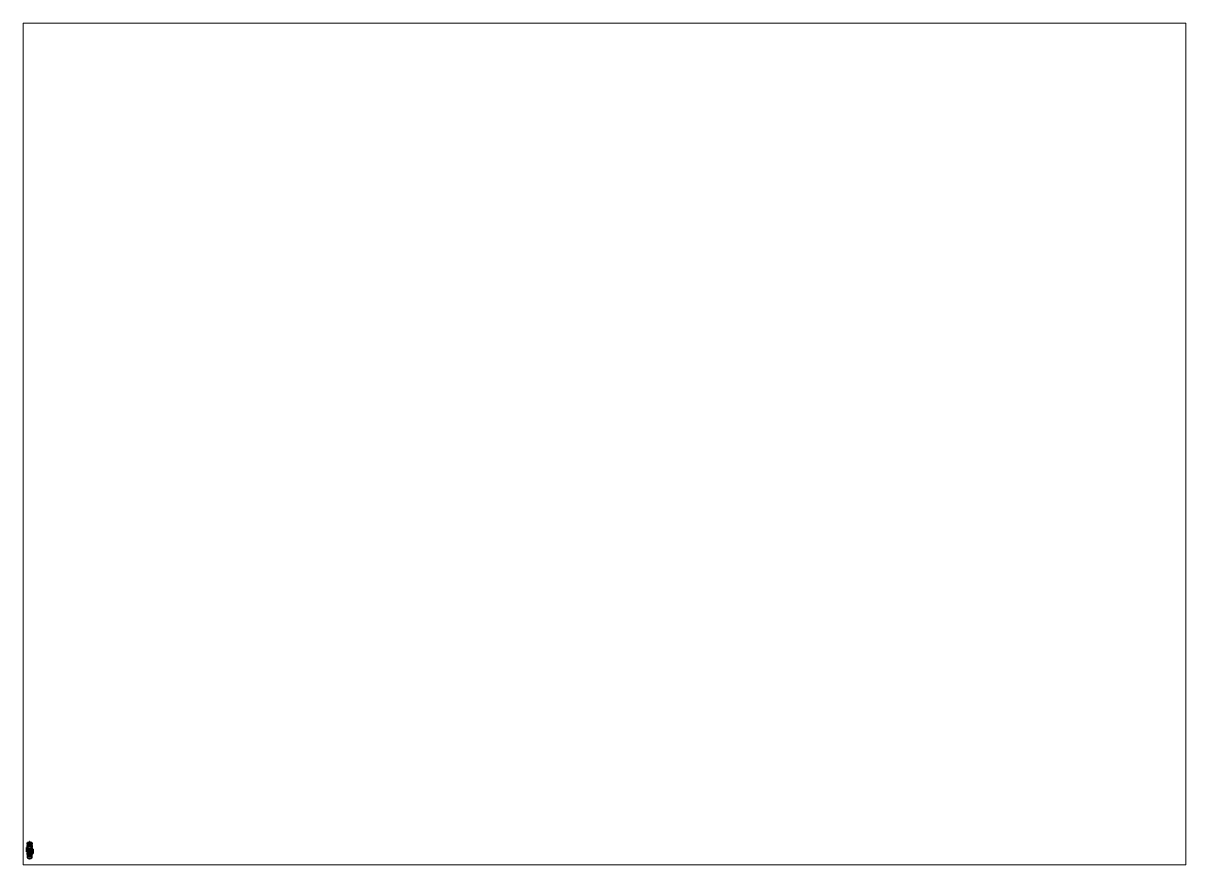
# Paper-space layout 'Layout1' of a CAD drawing. Extents: x 28 to 251, y 20 to 181.
# The model-space entities are those that its viewports show. They can reach past a viewport. Long polylines and large blocks are cut down to what shows.
import ezdxf

# ---------------------------------------------------------------- set-up
doc = ezdxf.new("R2010")
doc.units = 0
doc.layers.get('0').update_dxf_attribs({"linetype": 'CONTINUOUS'})
doc.layers.add('FRAME', color=5, linetype='CONTINUOUS')

msp = doc.modelspace()

# ---------------------------------------------------------------- linework, layer by layer
at = {"layer": 'FRAME'}
for points in [[(-1.2, 1.01, 1.31), (-1.2, 1.01, 1.06), (-1.2, -0.53, 1.06), (-1.2, -0.53, 1.31)], [(-0.77, 1.01, 1.31), (-0.77, 1.01, 1.06), (-1.2, 1.01, 1.06), (-1.2, 1.01, 1.31)], [(-1.2, -0.53, 1.06), (-1.2, 1.01, 1.06), (-0.77, 1.01, 1.06), (-0.77, -0.53, 1.06)], [(-0.77, -0.53, 1.31), (-0.77, 1.01, 1.31), (-1.2, 1.01, 1.31), (-1.2, -0.53, 1.31)], [(-1.19, 2.56, 1.56), (-0.77, 2.56, 1.37), (-0.77, 2.5, 1.37), (-1.19, 2.5, 1.56)], [(1.19, 2.56, 1.56), (0.77, 2.56, 1.37), (-0.77, 2.56, 1.37), (-1.19, 2.56, 1.56)], [(-1.19, 2.5, 1.56), (-0.77, 2.5, 1.37), (0.77, 2.5, 1.37), (1.19, 2.5, 1.56)], [(1.19, 1.54, 1.56), (0.77, 1.54, 1.37), (-0.77, 1.54, 1.37), (-1.19, 1.54, 1.56)], [(-1.19, 1.54, 1.56), (-0.77, 1.54, 1.37), (-0.77, 1.48, 1.37), (-1.19, 1.48, 1.56)], [(-1.19, 1.48, 1.56), (-0.77, 1.48, 1.37), (0.77, 1.48, 1.37), (1.19, 1.48, 1.56)], [(1.19, 0.87, 1.56), (0.77, 0.87, 1.37), (-0.77, 0.87, 1.37), (-1.19, 0.87, 1.56)], [(-1.19, 0.87, 1.56), (-0.77, 0.87, 1.37), (-0.77, 0.81, 1.37), (-1.19, 0.81, 1.56)], [(-1.19, 0.81, 1.56), (-0.77, 0.81, 1.37), (0.77, 0.81, 1.37), (1.19, 0.81, 1.56)], [(1.19, 0.22, 1.56), (0.77, 0.22, 1.37), (-0.77, 0.22, 1.37), (-1.19, 0.22, 1.56)], [(-1.19, 0.22, 1.56), (-0.77, 0.22, 1.37), (-0.77, 0.16, 1.37), (-1.19, 0.16, 1.56)], [(-1.19, 0.16, 1.56), (-0.77, 0.16, 1.37), (0.77, 0.16, 1.37), (1.19, 0.16, 1.56)], [(-0.39, 2.08, 0.66), (-0.39, 2.05, 0.6), (-0.82, 2.05, 0.6), (-0.82, 2.08, 0.66)], [(-0.39, 2.05, 0.72), (-0.39, 2.08, 0.66), (-0.82, 2.08, 0.66), (-0.82, 2.05, 0.72)], [(-0.39, 2.05, 0.6), (-0.39, 1.99, 0.57), (-0.82, 1.99, 0.57), (-0.82, 2.05, 0.6)], [(-0.39, 1.99, 0.75), (-0.39, 2.05, 0.72), (-0.82, 2.05, 0.72), (-0.82, 1.99, 0.75)], [(-0.39, 1.99, 0.57), (-0.39, 1.93, 0.6), (-0.82, 1.93, 0.6), (-0.82, 1.99, 0.57)], [(-0.39, 1.93, 0.72), (-0.39, 1.99, 0.75), (-0.82, 1.99, 0.75), (-0.82, 1.93, 0.72)], [(-0.39, 1.93, 0.6), (-0.39, 1.9, 0.66), (-0.82, 1.9, 0.66), (-0.82, 1.93, 0.6)], [(-0.39, 1.9, 0.66), (-0.39, 1.93, 0.72), (-0.82, 1.93, 0.72), (-0.82, 1.9, 0.66)], [(-0.77, 2.84, 1.2), (-0.77, 2.84, 0.99), (-0.77, -2.77, 0.99), (-0.77, -2.77, 1.2)], [(-0.77, -2.77, 0.99), (-0.77, 2.84, 0.99), (-0.61, 2.68, 0.99), (-0.61, -2.77, 0.99)], [(0.77, 2.84, 1.2), (-0.77, 2.84, 1.2), (-0.61, 2.68, 1.2), (0.61, 2.68, 1.2)], [(0.61, 2.68, 0.99), (-0.61, 2.68, 0.99), (-0.77, 2.84, 0.99), (0.77, 2.84, 0.99)], [(0.77, 2.84, 0.99), (-0.77, 2.84, 0.99), (-0.77, 2.84, 1.2), (0.77, 2.84, 1.2)], [(-0.61, 2.56, 1.2), (-0.61, 2.68, 1.2), (-0.77, 2.84, 1.2), (-0.77, 2.56, 1.2)], [(-0.77, 2.71, 0.86), (-0.77, 1.99, 0.71), (-0.77, 1.99, 0.82), (-0.77, 2.61, 0.89)], [(-0.77, 2.71, 0.99), (-0.77, 2.71, 0.86), (-0.77, 2.61, 0.89), (-0.77, 2.61, 0.99)], [(-0.61, 2.71, 0.99), (-0.61, 2.71, 0.86), (-0.77, 2.71, 0.86), (-0.77, 2.71, 0.99)], [(-0.61, 2.71, 0.86), (-0.61, 1.99, 0.71), (-0.77, 1.99, 0.71), (-0.77, 2.71, 0.86)], [(-0.77, 2.61, 0.89), (-0.77, 1.99, 0.82), (-0.61, 1.99, 0.82), (-0.61, 2.61, 0.89)], [(-0.77, 2.61, 0.99), (-0.77, 2.61, 0.89), (-0.61, 2.61, 0.89), (-0.61, 2.61, 0.99)], [(-0.77, 2.56, 1.37), (-0.77, 2.56, 1.2), (-0.77, -1.28, 1.2), (-0.77, -1.28, 1.37)], [(-0.61, 2.56, 1.37), (-0.61, 2.56, 1.2), (-0.77, 2.56, 1.2), (-0.77, 2.56, 1.37)], [(-0.61, -1.28, 1.37), (-0.61, 2.56, 1.37), (-0.77, 2.56, 1.37), (-0.77, -1.28, 1.37)], [(-0.77, 1.99, 0.82), (-0.77, 1.99, 0.71), (-0.77, 1.27, 0.86), (-0.77, 1.37, 0.89)], [(-0.77, 1.27, 0.86), (-0.77, 1.99, 0.71), (-0.61, 1.99, 0.71), (-0.61, 1.27, 0.86)], [(-0.61, 1.37, 0.89), (-0.61, 1.99, 0.82), (-0.77, 1.99, 0.82), (-0.77, 1.37, 0.89)], [(-0.77, 1.37, 0.89), (-0.77, 1.27, 0.86), (-0.77, 1.27, 0.99), (-0.77, 1.37, 0.99)], [(-0.61, 1.37, 0.99), (-0.61, 1.37, 0.89), (-0.77, 1.37, 0.89), (-0.77, 1.37, 0.99)], [(-0.77, 1.27, 0.99), (-0.77, 1.27, 0.86), (-0.61, 1.27, 0.86), (-0.61, 1.27, 0.99)], [(-0.77, -0.53, 1.2), (-0.77, 1.01, 1.2), (-0.77, 1.01, 1.31), (-0.77, -0.53, 1.31)], [(-0.61, 1.99, 0.82), (-0.61, 1.99, 0.71), (-0.61, 2.71, 0.86), (-0.61, 2.61, 0.89)], [(-0.61, 2.61, 0.89), (-0.61, 2.71, 0.86), (-0.61, 2.71, 0.99), (-0.61, 2.61, 0.99)], [(-0.61, -2.77, 0.99), (-0.61, 2.68, 0.99), (-0.61, 2.68, 1.2), (-0.61, -2.77, 1.2)], [(-0.61, 2.68, 1.2), (-0.61, 2.68, 0.99), (0.61, 2.68, 0.99), (0.61, 2.68, 1.2)], [(-0.61, -1.28, 1.2), (-0.61, 2.56, 1.2), (-0.61, 2.56, 1.37), (-0.61, -1.28, 1.37)], [(-0.61, 1.27, 0.86), (-0.61, 1.99, 0.71), (-0.61, 1.99, 0.82), (-0.61, 1.37, 0.89)], [(-0.61, 1.27, 0.99), (-0.61, 1.27, 0.86), (-0.61, 1.37, 0.89), (-0.61, 1.37, 0.99)], [(-0.39, 2.05, 0.6), (-0.39, 2.08, 0.66), (-0.37, 2.05, 0.66), (-0.37, 2.03, 0.62)], [(-0.39, 2.08, 0.66), (-0.39, 2.05, 0.72), (-0.37, 2.03, 0.7), (-0.37, 2.05, 0.66)], [(-0.39, 1.99, 0.57), (-0.39, 2.05, 0.6), (-0.37, 2.03, 0.62), (-0.37, 1.99, 0.6)], [(-0.39, 2.05, 0.72), (-0.39, 1.99, 0.75), (-0.37, 1.99, 0.72), (-0.37, 2.03, 0.7)], [(-0.39, 1.93, 0.6), (-0.39, 1.99, 0.57), (-0.37, 1.99, 0.6), (-0.37, 1.95, 0.62)], [(-0.39, 1.99, 0.75), (-0.39, 1.93, 0.72), (-0.37, 1.95, 0.7), (-0.37, 1.99, 0.72)], [(-0.39, 1.9, 0.66), (-0.39, 1.93, 0.6), (-0.37, 1.95, 0.62), (-0.37, 1.93, 0.66)], [(-0.39, 1.93, 0.72), (-0.39, 1.9, 0.66), (-0.37, 1.93, 0.66), (-0.37, 1.95, 0.7)], [(-0.21, 2.05, 0.66), (-0.21, 2.03, 0.62), (-0.37, 2.03, 0.62), (-0.37, 2.05, 0.66)], [(-0.21, 2.03, 0.7), (-0.21, 2.05, 0.66), (-0.37, 2.05, 0.66), (-0.37, 2.03, 0.7)], [(-0.21, 2.03, 0.62), (-0.21, 1.99, 0.6), (-0.37, 1.99, 0.6), (-0.37, 2.03, 0.62)], [(-0.21, 1.99, 0.72), (-0.21, 2.03, 0.7), (-0.37, 2.03, 0.7), (-0.37, 1.99, 0.72)], [(-0.21, 1.99, 0.6), (-0.21, 1.95, 0.62), (-0.37, 1.95, 0.62), (-0.37, 1.99, 0.6)], [(-0.21, 1.95, 0.7), (-0.21, 1.99, 0.72), (-0.37, 1.99, 0.72), (-0.37, 1.95, 0.7)], [(-0.21, 1.95, 0.62), (-0.21, 1.93, 0.66), (-0.37, 1.93, 0.66), (-0.37, 1.95, 0.62)], [(-0.21, 1.93, 0.66), (-0.21, 1.95, 0.7), (-0.37, 1.95, 0.7), (-0.37, 1.93, 0.66)], [(-0.3, 0.38, 0.77), (-0.25, 0.38, 0.89), (-0.19, 0.5, 0.83), (-0.21, 0.5, 0.77)], [(-0.25, 0.38, 0.65), (-0.3, 0.38, 0.77), (-0.21, 0.5, 0.77), (-0.19, 0.5, 0.71)], [(-0.3, 0.25, 0.77), (-0.25, 0.25, 0.89), (-0.25, 0.38, 0.89), (-0.3, 0.38, 0.77)], [(-0.25, 0.25, 0.65), (-0.3, 0.25, 0.77), (-0.3, 0.38, 0.77), (-0.25, 0.38, 0.65)], [(-0.3, 0.25, 0.77), (-0.25, 0.25, 0.65), (-0.19, 0.2, 0.71), (-0.21, 0.2, 0.77)], [(-0.25, 0.25, 0.89), (-0.3, 0.25, 0.77), (-0.21, 0.2, 0.77), (-0.19, 0.2, 0.83)], [(-0.25, 0.38, 0.89), (-0.13, 0.38, 0.94), (-0.13, 0.5, 0.85), (-0.19, 0.5, 0.83)], [(-0.13, 0.38, 0.6), (-0.25, 0.38, 0.65), (-0.19, 0.5, 0.71), (-0.13, 0.5, 0.69)], [(-0.25, 0.25, 0.89), (-0.13, 0.25, 0.94), (-0.13, 0.38, 0.94), (-0.25, 0.38, 0.89)], [(-0.13, 0.25, 0.6), (-0.25, 0.25, 0.65), (-0.25, 0.38, 0.65), (-0.13, 0.38, 0.6)], [(-0.25, 0.25, 0.65), (-0.13, 0.25, 0.6), (-0.13, 0.2, 0.69), (-0.19, 0.2, 0.71)], [(-0.13, 0.25, 0.94), (-0.25, 0.25, 0.89), (-0.19, 0.2, 0.83), (-0.13, 0.2, 0.85)], [(-0.21, 2.05, 0.66), (-0.2, 2.07, 0.66), (-0.2, 2.05, 0.6), (-0.21, 2.03, 0.62)], [(-0.21, 2.03, 0.7), (-0.2, 2.05, 0.72), (-0.2, 2.07, 0.66), (-0.21, 2.05, 0.66)], [(-0.21, 2.03, 0.62), (-0.2, 2.05, 0.6), (-0.2, 1.99, 0.58), (-0.21, 1.99, 0.6)], [(-0.21, 1.99, 0.72), (-0.2, 1.99, 0.74), (-0.2, 2.05, 0.72), (-0.21, 2.03, 0.7)], [(-0.21, 1.99, 0.6), (-0.2, 1.99, 0.58), (-0.2, 1.93, 0.6), (-0.21, 1.95, 0.62)], [(-0.21, 1.95, 0.7), (-0.2, 1.93, 0.72), (-0.2, 1.99, 0.74), (-0.21, 1.99, 0.72)], [(-0.21, 1.95, 0.62), (-0.2, 1.93, 0.6), (-0.2, 1.91, 0.66), (-0.21, 1.93, 0.66)], [(-0.21, 1.93, 0.66), (-0.2, 1.91, 0.66), (-0.2, 1.93, 0.72), (-0.21, 1.95, 0.7)], [(-0.19, 0.5, 0.83), (-0.05, 0.5, 0.77), (-0.07, 0.5, 0.71), (-0.21, 0.5, 0.77)], [(-0.21, 0.5, 0.77), (-0.07, 0.5, 0.71), (-0.13, 0.5, 0.69), (-0.19, 0.5, 0.71)], [(-0.21, 0.2, 0.77), (-0.19, 0.2, 0.71), (-0.17, 0.2, 0.73), (-0.18, 0.2, 0.77)], [(-0.19, 0.2, 0.83), (-0.21, 0.2, 0.77), (-0.18, 0.2, 0.77), (-0.17, 0.2, 0.81)], [(-0.16, 2.1, 0.55), (-0.2, 2.05, 0.6), (-0.2, 2.07, 0.66), (-0.16, 2.15, 0.66)], [(-0.16, 2.15, 0.66), (-0.2, 2.07, 0.66), (-0.2, 2.05, 0.72), (-0.16, 2.1, 0.77)], [(-0.16, 1.99, 0.5), (-0.2, 1.99, 0.58), (-0.2, 2.05, 0.6), (-0.16, 2.1, 0.55)], [(-0.16, 2.1, 0.77), (-0.2, 2.05, 0.72), (-0.2, 1.99, 0.74), (-0.16, 1.99, 0.82)], [(-0.16, 1.88, 0.55), (-0.2, 1.93, 0.6), (-0.2, 1.99, 0.58), (-0.16, 1.99, 0.5)], [(-0.16, 1.99, 0.82), (-0.2, 1.99, 0.74), (-0.2, 1.93, 0.72), (-0.16, 1.88, 0.77)], [(-0.16, 1.83, 0.66), (-0.2, 1.91, 0.66), (-0.2, 1.93, 0.6), (-0.16, 1.88, 0.55)], [(-0.16, 1.88, 0.77), (-0.2, 1.93, 0.72), (-0.2, 1.91, 0.66), (-0.16, 1.83, 0.66)], [(-0.13, 0.5, 0.85), (-0.07, 0.5, 0.83), (-0.05, 0.5, 0.77), (-0.19, 0.5, 0.83)], [(-0.19, 0.2, 0.71), (-0.13, 0.2, 0.69), (-0.13, 0.2, 0.72), (-0.17, 0.2, 0.73)], [(-0.13, 0.2, 0.85), (-0.19, 0.2, 0.83), (-0.17, 0.2, 0.81), (-0.13, 0.2, 0.82)], [(-0.18, -0.16, 0.77), (-0.17, -0.16, 0.81), (-0.17, 0.2, 0.81), (-0.18, 0.2, 0.77)], [(-0.17, -0.16, 0.73), (-0.18, -0.16, 0.77), (-0.18, 0.2, 0.77), (-0.17, 0.2, 0.73)], [(-0.17, -0.16, 0.81), (-0.13, -0.16, 0.82), (-0.13, 0.2, 0.82), (-0.17, 0.2, 0.81)], [(-0.13, -0.16, 0.72), (-0.17, -0.16, 0.73), (-0.17, 0.2, 0.73), (-0.13, 0.2, 0.72)], [(-0.08, 2.13, 0.52), (-0.16, 2.1, 0.55), (-0.16, 2.15, 0.66), (-0.08, 2.19, 0.66)], [(-0.08, 2.19, 0.66), (-0.16, 2.15, 0.66), (-0.16, 2.1, 0.77), (-0.08, 2.13, 0.8)], [(-0.08, 1.99, 0.46), (-0.16, 1.99, 0.5), (-0.16, 2.1, 0.55), (-0.08, 2.13, 0.52)], [(-0.08, 2.13, 0.8), (-0.16, 2.1, 0.77), (-0.16, 1.99, 0.82), (-0.08, 1.99, 0.86)], [(-0.08, 1.85, 0.52), (-0.16, 1.88, 0.55), (-0.16, 1.99, 0.5), (-0.08, 1.99, 0.46)], [(-0.08, 1.99, 0.86), (-0.16, 1.99, 0.82), (-0.16, 1.88, 0.77), (-0.08, 1.85, 0.8)], [(-0.08, 1.79, 0.66), (-0.16, 1.83, 0.66), (-0.16, 1.88, 0.55), (-0.08, 1.85, 0.52)], [(-0.08, 1.85, 0.8), (-0.16, 1.88, 0.77), (-0.16, 1.83, 0.66), (-0.08, 1.79, 0.66)], [(-0.13, 0.38, 0.94), (-0.01, 0.38, 0.89), (-0.07, 0.5, 0.83), (-0.13, 0.5, 0.85)], [(-0.01, 0.38, 0.65), (-0.13, 0.38, 0.6), (-0.13, 0.5, 0.69), (-0.07, 0.5, 0.71)], [(-0.13, 0.25, 0.94), (-0.01, 0.25, 0.89), (-0.01, 0.38, 0.89), (-0.13, 0.38, 0.94)], [(-0.01, 0.25, 0.65), (-0.13, 0.25, 0.6), (-0.13, 0.38, 0.6), (-0.01, 0.38, 0.65)], [(-0.13, 0.25, 0.6), (-0.01, 0.25, 0.65), (-0.07, 0.2, 0.71), (-0.13, 0.2, 0.69)], [(-0.01, 0.25, 0.89), (-0.13, 0.25, 0.94), (-0.13, 0.2, 0.85), (-0.07, 0.2, 0.83)], [(-0.13, -0.16, 0.82), (-0.09, -0.16, 0.81), (-0.09, 0.2, 0.81), (-0.13, 0.2, 0.82)], [(-0.09, -0.16, 0.73), (-0.13, -0.16, 0.72), (-0.13, 0.2, 0.72), (-0.09, 0.2, 0.73)], [(-0.07, 0.2, 0.83), (-0.13, 0.2, 0.85), (-0.13, 0.2, 0.82), (-0.09, 0.2, 0.81)], [(-0.13, 0.2, 0.69), (-0.07, 0.2, 0.71), (-0.09, 0.2, 0.73), (-0.13, 0.2, 0.72)], [(-0.09, -0.16, 0.81), (-0.08, -0.16, 0.77), (-0.08, 0.2, 0.77), (-0.09, 0.2, 0.81)], [(-0.08, -0.16, 0.77), (-0.09, -0.16, 0.73), (-0.09, 0.2, 0.73), (-0.08, 0.2, 0.77)], [(-0.05, 0.2, 0.77), (-0.07, 0.2, 0.83), (-0.09, 0.2, 0.81), (-0.08, 0.2, 0.77)], [(-0.07, 0.2, 0.71), (-0.05, 0.2, 0.77), (-0.08, 0.2, 0.77), (-0.09, 0.2, 0.73)], [(0, 2.15, 0.5), (-0.08, 2.13, 0.52), (-0.08, 2.19, 0.66), (0, 2.21, 0.66)], [(0, 2.21, 0.66), (-0.08, 2.19, 0.66), (-0.08, 2.13, 0.8), (0, 2.15, 0.82)], [(0, 2.15, 0.82), (-0.08, 2.13, 0.8), (-0.08, 1.99, 0.86), (0, 1.99, 0.88)], [(0, 1.99, 0.44), (-0.08, 1.99, 0.46), (-0.08, 2.13, 0.52), (0, 2.15, 0.5)], [(0, 1.99, 0.88), (-0.08, 1.99, 0.86), (-0.08, 1.85, 0.8), (0, 1.83, 0.82)], [(0, 1.83, 0.5), (-0.08, 1.85, 0.52), (-0.08, 1.99, 0.46), (0, 1.99, 0.44)], [(0, 1.77, 0.66), (-0.08, 1.79, 0.66), (-0.08, 1.85, 0.52), (0, 1.83, 0.5)], [(0, 1.83, 0.82), (-0.08, 1.85, 0.8), (-0.08, 1.79, 0.66), (0, 1.77, 0.66)], [(-0.01, 0.38, 0.89), (0.04, 0.38, 0.77), (-0.05, 0.5, 0.77), (-0.07, 0.5, 0.83)], [(0.04, 0.38, 0.77), (-0.01, 0.38, 0.65), (-0.07, 0.5, 0.71), (-0.05, 0.5, 0.77)], [(-0.01, 0.25, 0.65), (0.04, 0.25, 0.77), (-0.05, 0.2, 0.77), (-0.07, 0.2, 0.71)], [(0.04, 0.25, 0.77), (-0.01, 0.25, 0.89), (-0.07, 0.2, 0.83), (-0.05, 0.2, 0.77)], [(-0.03, 3.24, 1.13), (-0.03, 3.27, 0.98), (-0.03, 3.24, 0.95), (-0.03, 3.2, 1.04)], [(-0.03, 3.24, 0.95), (-0.03, 3.27, 0.98), (0.03, 3.27, 0.98), (0.03, 3.24, 0.95)], [(0.03, 3.24, 1.13), (0.03, 3.27, 0.98), (-0.03, 3.27, 0.98), (-0.03, 3.24, 1.13)], [(-0.03, 3.2, 1.04), (-0.03, 3.24, 0.95), (-0.03, 3.1, 0.95), (-0.03, 3.1, 1.04)], [(-0.03, 3.1, 0.95), (-0.03, 3.24, 0.95), (0.03, 3.24, 0.95), (0.03, 3.1, 0.95)], [(0.03, 3.2, 1.04), (0.03, 3.24, 1.13), (-0.03, 3.24, 1.13), (-0.03, 3.2, 1.04)], [(0.03, 3.1, 1.04), (0.03, 3.2, 1.04), (-0.03, 3.2, 1.04), (-0.03, 3.1, 1.04)], [(-0.03, 3.17, 1.16), (-0.03, 3.18, 1.1), (-0.03, 3.1, 1.1), (-0.03, 3.1, 1.16)], [(0.03, 3.17, 1.16), (0.03, 3.18, 1.1), (-0.03, 3.18, 1.1), (-0.03, 3.17, 1.16)], [(-0.03, 3.1, 1.1), (-0.03, 3.18, 1.1), (0.03, 3.18, 1.1), (0.03, 3.1, 1.1)], [(0.03, 3.1, 1.16), (0.03, 3.17, 1.16), (-0.03, 3.17, 1.16), (-0.03, 3.1, 1.16)], [(-0.03, 3.1, 1.16), (-0.03, 3.1, 0.95), (-0.03, 3.07, 0.99), (-0.03, 3.07, 1.14)], [(0.03, 3.07, 1.14), (0.03, 3.1, 1.16), (-0.03, 3.1, 1.16), (-0.03, 3.07, 1.14)], [(0.03, 3.1, 1.1), (0.03, 3.1, 1.04), (-0.03, 3.1, 1.04), (-0.03, 3.1, 1.1)], [(-0.03, 3.07, 0.99), (-0.03, 3.1, 0.95), (0.03, 3.1, 0.95), (0.03, 3.07, 0.99)], [(-0.03, 3.07, 1.14), (-0.03, 3.07, 0.99), (-0.03, 2.84, 0.99), (-0.03, 2.84, 1.14)], [(-0.03, 2.84, 0.99), (-0.03, 3.07, 0.99), (0.03, 3.07, 0.99), (0.03, 2.84, 0.99)], [(0.03, 2.84, 1.14), (0.03, 3.07, 1.14), (-0.03, 3.07, 1.14), (-0.03, 2.84, 1.14)], [(-0.01, 0.25, 0.89), (0.04, 0.25, 0.77), (0.04, 0.38, 0.77), (-0.01, 0.38, 0.89)], [(0.04, 0.25, 0.77), (-0.01, 0.25, 0.65), (-0.01, 0.38, 0.65), (0.04, 0.38, 0.77)], [(0.08, 2.13, 0.52), (0, 2.15, 0.5), (0, 2.21, 0.66), (0.08, 2.19, 0.66)], [(0.08, 2.19, 0.66), (0, 2.21, 0.66), (0, 2.15, 0.82), (0.08, 2.13, 0.8)], [(0.08, 2.13, 0.8), (0, 2.15, 0.82), (0, 1.99, 0.88), (0.08, 1.99, 0.86)], [(0.08, 1.99, 0.46), (0, 1.99, 0.44), (0, 2.15, 0.5), (0.08, 2.13, 0.52)], [(0.08, 1.99, 0.86), (0, 1.99, 0.88), (0, 1.83, 0.82), (0.08, 1.85, 0.8)], [(0.08, 1.85, 0.52), (0, 1.83, 0.5), (0, 1.99, 0.44), (0.08, 1.99, 0.46)], [(0.08, 1.79, 0.66), (0, 1.77, 0.66), (0, 1.83, 0.5), (0.08, 1.85, 0.52)], [(0.08, 1.85, 0.8), (0, 1.83, 0.82), (0, 1.77, 0.66), (0.08, 1.79, 0.66)], [(0.03, 3.24, 0.95), (0.03, 3.27, 0.98), (0.03, 3.24, 1.13), (0.03, 3.2, 1.04)], [(0.03, 3.1, 0.95), (0.03, 3.24, 0.95), (0.03, 3.2, 1.04), (0.03, 3.1, 1.04)], [(0.03, 3.1, 1.1), (0.03, 3.18, 1.1), (0.03, 3.17, 1.16), (0.03, 3.1, 1.16)], [(0.03, 3.07, 0.99), (0.03, 3.1, 0.95), (0.03, 3.1, 1.16), (0.03, 3.07, 1.14)], [(0.03, 2.84, 0.99), (0.03, 3.07, 0.99), (0.03, 3.07, 1.14), (0.03, 2.84, 1.14)], [(0.16, 2.1, 0.55), (0.08, 2.13, 0.52), (0.08, 2.19, 0.66), (0.16, 2.15, 0.66)], [(0.16, 2.15, 0.66), (0.08, 2.19, 0.66), (0.08, 2.13, 0.8), (0.16, 2.1, 0.77)], [(0.16, 1.99, 0.5), (0.08, 1.99, 0.46), (0.08, 2.13, 0.52), (0.16, 2.1, 0.55)], [(0.16, 2.1, 0.77), (0.08, 2.13, 0.8), (0.08, 1.99, 0.86), (0.16, 1.99, 0.82)], [(0.16, 1.88, 0.55), (0.08, 1.85, 0.52), (0.08, 1.99, 0.46), (0.16, 1.99, 0.5)], [(0.16, 1.99, 0.82), (0.08, 1.99, 0.86), (0.08, 1.85, 0.8), (0.16, 1.88, 0.77)], [(0.16, 1.83, 0.66), (0.08, 1.79, 0.66), (0.08, 1.85, 0.52), (0.16, 1.88, 0.55)], [(0.16, 1.88, 0.77), (0.08, 1.85, 0.8), (0.08, 1.79, 0.66), (0.16, 1.83, 0.66)], [(0.2, 2.05, 0.6), (0.16, 2.1, 0.55), (0.16, 2.15, 0.66), (0.2, 2.07, 0.66)], [(0.2, 2.07, 0.66), (0.16, 2.15, 0.66), (0.16, 2.1, 0.77), (0.2, 2.05, 0.72)], [(0.2, 1.99, 0.58), (0.16, 1.99, 0.5), (0.16, 2.1, 0.55), (0.2, 2.05, 0.6)], [(0.2, 2.05, 0.72), (0.16, 2.1, 0.77), (0.16, 1.99, 0.82), (0.2, 1.99, 0.74)], [(0.2, 1.93, 0.6), (0.16, 1.88, 0.55), (0.16, 1.99, 0.5), (0.2, 1.99, 0.58)], [(0.2, 1.99, 0.74), (0.16, 1.99, 0.82), (0.16, 1.88, 0.77), (0.2, 1.93, 0.72)], [(0.2, 1.91, 0.66), (0.16, 1.83, 0.66), (0.16, 1.88, 0.55), (0.2, 1.93, 0.6)], [(0.2, 1.93, 0.72), (0.16, 1.88, 0.77), (0.16, 1.83, 0.66), (0.2, 1.91, 0.66)], [(0.21, 2.03, 0.62), (0.2, 2.05, 0.6), (0.2, 2.07, 0.66), (0.21, 2.05, 0.66)], [(0.21, 2.05, 0.66), (0.2, 2.07, 0.66), (0.2, 2.05, 0.72), (0.21, 2.03, 0.7)], [(0.21, 1.99, 0.6), (0.2, 1.99, 0.58), (0.2, 2.05, 0.6), (0.21, 2.03, 0.62)], [(0.21, 2.03, 0.7), (0.2, 2.05, 0.72), (0.2, 1.99, 0.74), (0.21, 1.99, 0.72)], [(0.21, 1.95, 0.62), (0.2, 1.93, 0.6), (0.2, 1.99, 0.58), (0.21, 1.99, 0.6)], [(0.21, 1.99, 0.72), (0.2, 1.99, 0.74), (0.2, 1.93, 0.72), (0.21, 1.95, 0.7)], [(0.21, 1.93, 0.66), (0.2, 1.91, 0.66), (0.2, 1.93, 0.6), (0.21, 1.95, 0.62)], [(0.21, 1.95, 0.7), (0.2, 1.93, 0.72), (0.2, 1.91, 0.66), (0.21, 1.93, 0.66)], [(0.21, 2.03, 0.62), (0.21, 2.05, 0.66), (0.37, 2.05, 0.66), (0.37, 2.03, 0.62)], [(0.21, 2.05, 0.66), (0.21, 2.03, 0.7), (0.37, 2.03, 0.7), (0.37, 2.05, 0.66)], [(0.21, 1.99, 0.6), (0.21, 2.03, 0.62), (0.37, 2.03, 0.62), (0.37, 1.99, 0.6)], [(0.21, 2.03, 0.7), (0.21, 1.99, 0.72), (0.37, 1.99, 0.72), (0.37, 2.03, 0.7)], [(0.21, 1.95, 0.62), (0.21, 1.99, 0.6), (0.37, 1.99, 0.6), (0.37, 1.95, 0.62)], [(0.21, 1.99, 0.72), (0.21, 1.95, 0.7), (0.37, 1.95, 0.7), (0.37, 1.99, 0.72)], [(0.21, 1.93, 0.66), (0.21, 1.95, 0.62), (0.37, 1.95, 0.62), (0.37, 1.93, 0.66)], [(0.21, 1.95, 0.7), (0.21, 1.93, 0.66), (0.37, 1.93, 0.66), (0.37, 1.95, 0.7)], [(0.39, 2.08, 0.66), (0.39, 2.05, 0.6), (0.37, 2.03, 0.62), (0.37, 2.05, 0.66)], [(0.39, 2.05, 0.72), (0.39, 2.08, 0.66), (0.37, 2.05, 0.66), (0.37, 2.03, 0.7)], [(0.39, 2.05, 0.6), (0.39, 1.99, 0.57), (0.37, 1.99, 0.6), (0.37, 2.03, 0.62)], [(0.39, 1.99, 0.75), (0.39, 2.05, 0.72), (0.37, 2.03, 0.7), (0.37, 1.99, 0.72)], [(0.39, 1.99, 0.57), (0.39, 1.93, 0.6), (0.37, 1.95, 0.62), (0.37, 1.99, 0.6)], [(0.39, 1.93, 0.72), (0.39, 1.99, 0.75), (0.37, 1.99, 0.72), (0.37, 1.95, 0.7)], [(0.39, 1.93, 0.6), (0.39, 1.9, 0.66), (0.37, 1.93, 0.66), (0.37, 1.95, 0.62)], [(0.39, 1.9, 0.66), (0.39, 1.93, 0.72), (0.37, 1.95, 0.7), (0.37, 1.93, 0.66)], [(0.39, 2.05, 0.6), (0.39, 2.08, 0.66), (0.82, 2.08, 0.66), (0.82, 2.05, 0.6)], [(0.39, 2.08, 0.66), (0.39, 2.05, 0.72), (0.82, 2.05, 0.72), (0.82, 2.08, 0.66)], [(0.39, 1.99, 0.57), (0.39, 2.05, 0.6), (0.82, 2.05, 0.6), (0.82, 1.99, 0.57)], [(0.39, 2.05, 0.72), (0.39, 1.99, 0.75), (0.82, 1.99, 0.75), (0.82, 2.05, 0.72)], [(0.39, 1.93, 0.6), (0.39, 1.99, 0.57), (0.82, 1.99, 0.57), (0.82, 1.93, 0.6)], [(0.39, 1.99, 0.75), (0.39, 1.93, 0.72), (0.82, 1.93, 0.72), (0.82, 1.99, 0.75)], [(0.39, 1.9, 0.66), (0.39, 1.93, 0.6), (0.82, 1.93, 0.6), (0.82, 1.9, 0.66)], [(0.39, 1.93, 0.72), (0.39, 1.9, 0.66), (0.82, 1.9, 0.66), (0.82, 1.93, 0.72)], [(0.61, -2.77, 0.99), (0.61, 2.68, 0.99), (0.77, 2.84, 0.99), (0.77, -2.77, 0.99)], [(0.77, 2.56, 1.2), (0.77, 2.84, 1.2), (0.61, 2.68, 1.2), (0.61, 2.56, 1.2)], [(0.77, 2.71, 0.99), (0.77, 2.71, 0.86), (0.61, 2.71, 0.86), (0.61, 2.71, 0.99)], [(0.61, 2.71, 0.99), (0.61, 2.71, 0.86), (0.61, 2.61, 0.89), (0.61, 2.61, 0.99)], [(0.61, 2.71, 0.86), (0.61, 1.99, 0.71), (0.61, 1.99, 0.82), (0.61, 2.61, 0.89)], [(0.77, 2.71, 0.86), (0.77, 1.99, 0.71), (0.61, 1.99, 0.71), (0.61, 2.71, 0.86)], [(0.61, 2.68, 1.2), (0.61, 2.68, 0.99), (0.61, -2.77, 0.99), (0.61, -2.77, 1.2)], [(0.61, 2.61, 0.89), (0.61, 1.99, 0.82), (0.77, 1.99, 0.82), (0.77, 2.61, 0.89)], [(0.61, 2.61, 0.99), (0.61, 2.61, 0.89), (0.77, 2.61, 0.89), (0.77, 2.61, 0.99)], [(0.77, 2.56, 1.37), (0.77, 2.56, 1.2), (0.61, 2.56, 1.2), (0.61, 2.56, 1.37)], [(0.61, 2.56, 1.37), (0.61, 2.56, 1.2), (0.61, -1.28, 1.2), (0.61, -1.28, 1.37)], [(0.77, -1.28, 1.37), (0.77, 2.56, 1.37), (0.61, 2.56, 1.37), (0.61, -1.28, 1.37)], [(0.77, 1.37, 0.89), (0.77, 1.99, 0.82), (0.61, 1.99, 0.82), (0.61, 1.37, 0.89)], [(0.61, 1.27, 0.86), (0.61, 1.99, 0.71), (0.77, 1.99, 0.71), (0.77, 1.27, 0.86)], [(0.61, 1.99, 0.82), (0.61, 1.99, 0.71), (0.61, 1.27, 0.86), (0.61, 1.37, 0.89)], [(0.61, 1.37, 0.89), (0.61, 1.27, 0.86), (0.61, 1.27, 0.99), (0.61, 1.37, 0.99)], [(0.77, 1.37, 0.99), (0.77, 1.37, 0.89), (0.61, 1.37, 0.89), (0.61, 1.37, 0.99)], [(0.61, 1.27, 0.99), (0.61, 1.27, 0.86), (0.77, 1.27, 0.86), (0.77, 1.27, 0.99)], [(0.77, -2.77, 0.99), (0.77, 2.84, 0.99), (0.77, 2.84, 1.2), (0.77, -2.77, 1.2)], [(0.77, 2.61, 0.89), (0.77, 2.71, 0.86), (0.77, 2.71, 0.99), (0.77, 2.61, 0.99)], [(0.77, 1.99, 0.82), (0.77, 1.99, 0.71), (0.77, 2.71, 0.86), (0.77, 2.61, 0.89)], [(0.77, 2.5, 1.37), (0.77, 2.56, 1.37), (1.19, 2.56, 1.56), (1.19, 2.5, 1.56)], [(0.77, -1.28, 1.2), (0.77, 2.56, 1.2), (0.77, 2.56, 1.37), (0.77, -1.28, 1.37)], [(0.77, 1.27, 0.86), (0.77, 1.99, 0.71), (0.77, 1.99, 0.82), (0.77, 1.37, 0.89)], [(0.77, 1.48, 1.37), (0.77, 1.54, 1.37), (1.19, 1.54, 1.56), (1.19, 1.48, 1.56)], [(0.77, 1.27, 0.99), (0.77, 1.27, 0.86), (0.77, 1.37, 0.89), (0.77, 1.37, 0.99)], [(0.77, 0.81, 1.37), (0.77, 0.87, 1.37), (1.19, 0.87, 1.56), (1.19, 0.81, 1.56)], [(0.77, -1.15, 1), (0.8, -1.15, 1.12), (0.8, 0.42, 1.12), (0.77, 0.42, 1)], [(0.8, -1.15, 0.88), (0.77, -1.15, 1), (0.77, 0.42, 1), (0.8, 0.42, 0.88)], [(0.8, 0.42, 1.12), (1.13, 0.42, 0.79), (1.01, 0.42, 0.76), (0.77, 0.42, 1)], [(0.77, 0.42, 1), (1.01, 0.42, 0.76), (0.89, 0.42, 0.79), (0.8, 0.42, 0.88)], [(0.77, 0.16, 1.37), (0.77, 0.22, 1.37), (1.19, 0.22, 1.56), (1.19, 0.16, 1.56)], [(0.8, -1.15, 1.12), (0.89, -1.15, 1.21), (0.89, 0.42, 1.21), (0.8, 0.42, 1.12)], [(0.89, -1.15, 0.79), (0.8, -1.15, 0.88), (0.8, 0.42, 0.88), (0.89, 0.42, 0.79)], [(0.89, 0.42, 1.21), (1.22, 0.42, 0.88), (1.13, 0.42, 0.79), (0.8, 0.42, 1.12)], [(0.89, -1.15, 1.21), (1.01, -1.15, 1.24), (1.01, 0.42, 1.24), (0.89, 0.42, 1.21)], [(1.01, -1.15, 0.76), (0.89, -1.15, 0.79), (0.89, 0.42, 0.79), (1.01, 0.42, 0.76)], [(1.01, 0.42, 1.24), (1.25, 0.42, 1), (1.22, 0.42, 0.88), (0.89, 0.42, 1.21)], [(1.01, -1.15, 1.24), (1.13, -1.15, 1.21), (1.13, 0.42, 1.21), (1.01, 0.42, 1.24)], [(1.13, -1.15, 0.79), (1.01, -1.15, 0.76), (1.01, 0.42, 0.76), (1.13, 0.42, 0.79)], [(1.13, 0.42, 1.21), (1.22, 0.42, 1.12), (1.25, 0.42, 1), (1.01, 0.42, 1.24)], [(1.13, -1.15, 1.21), (1.22, -1.15, 1.12), (1.22, 0.42, 1.12), (1.13, 0.42, 1.21)], [(1.22, -1.15, 0.88), (1.13, -1.15, 0.79), (1.13, 0.42, 0.79), (1.22, 0.42, 0.88)], [(1.22, -1.15, 1.12), (1.25, -1.15, 1), (1.25, 0.42, 1), (1.22, 0.42, 1.12)], [(1.25, -1.15, 1), (1.22, -1.15, 0.88), (1.22, 0.42, 0.88), (1.25, 0.42, 1)], [(-1.2, -0.53, 1.31), (-1.2, -0.53, 1.06), (-0.77, -0.53, 1.06), (-0.77, -0.53, 1.31)], [(1.19, -0.51, 1.56), (0.77, -0.51, 1.37), (-0.77, -0.51, 1.37), (-1.19, -0.51, 1.56)], [(-1.19, -0.51, 1.56), (-0.77, -0.51, 1.37), (-0.77, -0.57, 1.37), (-1.19, -0.57, 1.56)], [(-1.19, -0.57, 1.56), (-0.77, -0.57, 1.37), (0.77, -0.57, 1.37), (1.19, -0.57, 1.56)], [(1.19, -1.22, 1.56), (0.77, -1.22, 1.37), (-0.77, -1.22, 1.37), (-1.19, -1.22, 1.56)], [(-1.19, -1.22, 1.56), (-0.77, -1.22, 1.37), (-0.77, -1.28, 1.37), (-1.19, -1.28, 1.56)], [(-1.19, -1.28, 1.56), (-0.77, -1.28, 1.37), (0.77, -1.28, 1.37), (1.19, -1.28, 1.56)], [(-0.39, -1.91, 0.66), (-0.39, -1.94, 0.6), (-0.82, -1.94, 0.6), (-0.82, -1.91, 0.66)], [(-0.39, -1.94, 0.72), (-0.39, -1.91, 0.66), (-0.82, -1.91, 0.66), (-0.82, -1.94, 0.72)], [(-0.39, -1.94, 0.6), (-0.39, -2, 0.57), (-0.82, -2, 0.57), (-0.82, -1.94, 0.6)], [(-0.39, -2, 0.75), (-0.39, -1.94, 0.72), (-0.82, -1.94, 0.72), (-0.82, -2, 0.75)], [(-0.39, -2, 0.57), (-0.39, -2.06, 0.6), (-0.82, -2.06, 0.6), (-0.82, -2, 0.57)], [(-0.39, -2.06, 0.72), (-0.39, -2, 0.75), (-0.82, -2, 0.75), (-0.82, -2.06, 0.72)], [(-0.39, -2.06, 0.6), (-0.39, -2.09, 0.66), (-0.82, -2.09, 0.66), (-0.82, -2.06, 0.6)], [(-0.39, -2.09, 0.66), (-0.39, -2.06, 0.72), (-0.82, -2.06, 0.72), (-0.82, -2.09, 0.66)], [(-0.61, -2.77, 1.2), (-0.61, -1.28, 1.2), (-0.77, -1.28, 1.2), (-0.77, -2.77, 1.2)], [(-0.77, -1.28, 0.99), (-0.77, -1.28, 0.86), (-0.77, -1.38, 0.89), (-0.77, -1.38, 0.99)], [(-0.61, -1.28, 0.99), (-0.61, -1.28, 0.86), (-0.77, -1.28, 0.86), (-0.77, -1.28, 0.99)], [(-0.77, -1.28, 0.86), (-0.77, -2, 0.71), (-0.77, -2, 0.82), (-0.77, -1.38, 0.89)], [(-0.61, -1.28, 0.86), (-0.61, -2, 0.71), (-0.77, -2, 0.71), (-0.77, -1.28, 0.86)], [(-0.77, -1.28, 1.37), (-0.77, -1.28, 1.2), (-0.61, -1.28, 1.2), (-0.61, -1.28, 1.37)], [(-0.77, -1.38, 0.99), (-0.77, -1.38, 0.89), (-0.61, -1.38, 0.89), (-0.61, -1.38, 0.99)], [(-0.77, -1.38, 0.89), (-0.77, -2, 0.82), (-0.61, -2, 0.82), (-0.61, -1.38, 0.89)], [(-0.61, -2.62, 0.89), (-0.61, -2, 0.82), (-0.77, -2, 0.82), (-0.77, -2.62, 0.89)], [(-0.77, -2.72, 0.86), (-0.77, -2, 0.71), (-0.61, -2, 0.71), (-0.61, -2.72, 0.86)], [(-0.77, -2, 0.82), (-0.77, -2, 0.71), (-0.77, -2.72, 0.86), (-0.77, -2.62, 0.89)], [(-0.61, -2.62, 0.99), (-0.61, -2.62, 0.89), (-0.77, -2.62, 0.89), (-0.77, -2.62, 0.99)], [(-0.77, -2.62, 0.89), (-0.77, -2.72, 0.86), (-0.77, -2.72, 0.99), (-0.77, -2.62, 0.99)], [(-0.77, -2.72, 0.99), (-0.77, -2.72, 0.86), (-0.61, -2.72, 0.86), (-0.61, -2.72, 0.99)], [(-0.37, -2.92, 1.2), (-0.61, -2.77, 1.2), (-0.77, -2.77, 1.2), (-0.45, -3, 1.2)], [(-0.77, -2.77, 1.2), (-0.77, -2.77, 0.99), (-0.45, -3, 0.99), (-0.45, -3, 1.2)], [(-0.45, -3, 0.99), (-0.77, -2.77, 0.99), (-0.61, -2.77, 0.99), (-0.37, -2.92, 0.99)], [(-0.61, -1.38, 0.89), (-0.61, -1.28, 0.86), (-0.61, -1.28, 0.99), (-0.61, -1.38, 0.99)], [(-0.61, -2, 0.82), (-0.61, -2, 0.71), (-0.61, -1.28, 0.86), (-0.61, -1.38, 0.89)], [(-0.61, -2.72, 0.86), (-0.61, -2, 0.71), (-0.61, -2, 0.82), (-0.61, -2.62, 0.89)], [(-0.61, -2.72, 0.99), (-0.61, -2.72, 0.86), (-0.61, -2.62, 0.89), (-0.61, -2.62, 0.99)], [(-0.37, -2.92, 0.99), (-0.61, -2.77, 0.99), (-0.61, -2.77, 1.2), (-0.37, -2.92, 1.2)], [(-0.37, -3, 0.99), (-0.45, -3, 0.99), (-0.37, -2.92, 0.99), (-0.37, -3, 0.99)], [(-0.37, -3, 1.2), (-0.37, -2.92, 1.2), (-0.45, -3, 1.2), (-0.37, -3, 1.2)], [(-0.45, -3, 1.2), (-0.45, -3, 0.99), (-0.37, -3, 0.99), (-0.37, -3, 1.2)], [(-0.39, -1.94, 0.6), (-0.39, -1.91, 0.66), (-0.37, -1.94, 0.66), (-0.37, -1.96, 0.62)], [(-0.39, -1.91, 0.66), (-0.39, -1.94, 0.72), (-0.37, -1.96, 0.7), (-0.37, -1.94, 0.66)], [(-0.39, -2, 0.57), (-0.39, -1.94, 0.6), (-0.37, -1.96, 0.62), (-0.37, -2, 0.6)], [(-0.39, -1.94, 0.72), (-0.39, -2, 0.75), (-0.37, -2, 0.72), (-0.37, -1.96, 0.7)], [(-0.39, -2.06, 0.6), (-0.39, -2, 0.57), (-0.37, -2, 0.6), (-0.37, -2.04, 0.62)], [(-0.39, -2, 0.75), (-0.39, -2.06, 0.72), (-0.37, -2.04, 0.7), (-0.37, -2, 0.72)], [(-0.39, -2.09, 0.66), (-0.39, -2.06, 0.6), (-0.37, -2.04, 0.62), (-0.37, -2.06, 0.66)], [(-0.39, -2.06, 0.72), (-0.39, -2.09, 0.66), (-0.37, -2.06, 0.66), (-0.37, -2.04, 0.7)], [(-0.34, -1.94, 0.66), (-0.34, -1.96, 0.62), (-0.37, -1.96, 0.62), (-0.37, -1.94, 0.66)], [(-0.34, -1.96, 0.7), (-0.34, -1.94, 0.66), (-0.37, -1.94, 0.66), (-0.37, -1.96, 0.7)], [(-0.34, -1.96, 0.62), (-0.34, -2, 0.6), (-0.37, -2, 0.6), (-0.37, -1.96, 0.62)], [(-0.34, -2, 0.72), (-0.34, -1.96, 0.7), (-0.37, -1.96, 0.7), (-0.37, -2, 0.72)], [(-0.34, -2, 0.6), (-0.34, -2.04, 0.62), (-0.37, -2.04, 0.62), (-0.37, -2, 0.6)], [(-0.34, -2.04, 0.7), (-0.34, -2, 0.72), (-0.37, -2, 0.72), (-0.37, -2.04, 0.7)], [(-0.34, -2.04, 0.62), (-0.34, -2.06, 0.66), (-0.37, -2.06, 0.66), (-0.37, -2.04, 0.62)], [(-0.34, -2.06, 0.66), (-0.34, -2.04, 0.7), (-0.37, -2.04, 0.7), (-0.37, -2.06, 0.66)], [(-0.37, -2.94, 1.2), (-0.07, -2.9, 1.2), (-0.07, -2.9, 0.99), (-0.37, -2.94, 0.99)], [(-0.37, -2.94, 0.99), (-0.07, -2.9, 0.99), (-0.07, -3.04, 0.99), (-0.37, -3, 0.99)], [(-0.37, -3, 1.2), (-0.07, -3.04, 1.2), (-0.07, -2.9, 1.2), (-0.37, -2.94, 1.2)], [(-0.37, -2.94, 0.99), (-0.37, -2.92, 0.99), (-0.37, -2.92, 1.2), (-0.37, -2.94, 1.2)], [(-0.07, -3.04, 0.99), (-0.07, -3.04, 1.2), (-0.37, -3, 1.2), (-0.37, -3, 0.99)], [(-0.34, -1.94, 0.66), (-0.33, -1.92, 0.66), (-0.33, -1.94, 0.6), (-0.34, -1.96, 0.62)], [(-0.34, -1.96, 0.7), (-0.33, -1.94, 0.72), (-0.33, -1.92, 0.66), (-0.34, -1.94, 0.66)], [(-0.34, -1.96, 0.62), (-0.33, -1.94, 0.6), (-0.33, -2, 0.58), (-0.34, -2, 0.6)], [(-0.34, -2, 0.72), (-0.33, -2, 0.74), (-0.33, -1.94, 0.72), (-0.34, -1.96, 0.7)], [(-0.34, -2, 0.6), (-0.33, -2, 0.58), (-0.33, -2.06, 0.6), (-0.34, -2.04, 0.62)], [(-0.34, -2.04, 0.7), (-0.33, -2.06, 0.72), (-0.33, -2, 0.74), (-0.34, -2, 0.72)], [(-0.34, -2.04, 0.62), (-0.33, -2.06, 0.6), (-0.33, -2.08, 0.66), (-0.34, -2.06, 0.66)], [(-0.34, -2.06, 0.66), (-0.33, -2.08, 0.66), (-0.33, -2.06, 0.72), (-0.34, -2.04, 0.7)], [(-0.29, -1.89, 0.55), (-0.33, -1.94, 0.6), (-0.33, -1.92, 0.66), (-0.29, -1.84, 0.66)], [(-0.29, -1.84, 0.66), (-0.33, -1.92, 0.66), (-0.33, -1.94, 0.72), (-0.29, -1.89, 0.77)], [(-0.29, -2, 0.5), (-0.33, -2, 0.58), (-0.33, -1.94, 0.6), (-0.29, -1.89, 0.55)], [(-0.29, -1.89, 0.77), (-0.33, -1.94, 0.72), (-0.33, -2, 0.74), (-0.29, -2, 0.82)], [(-0.29, -2.11, 0.55), (-0.33, -2.06, 0.6), (-0.33, -2, 0.58), (-0.29, -2, 0.5)], [(-0.29, -2, 0.82), (-0.33, -2, 0.74), (-0.33, -2.06, 0.72), (-0.29, -2.11, 0.77)], [(-0.29, -2.16, 0.66), (-0.33, -2.08, 0.66), (-0.33, -2.06, 0.6), (-0.29, -2.11, 0.55)], [(-0.29, -2.11, 0.77), (-0.33, -2.06, 0.72), (-0.33, -2.08, 0.66), (-0.29, -2.16, 0.66)], [(-0.21, -1.86, 0.52), (-0.29, -1.89, 0.55), (-0.29, -1.84, 0.66), (-0.21, -1.8, 0.66)], [(-0.21, -1.8, 0.66), (-0.29, -1.84, 0.66), (-0.29, -1.89, 0.77), (-0.21, -1.86, 0.8)], [(-0.21, -2, 0.46), (-0.29, -2, 0.5), (-0.29, -1.89, 0.55), (-0.21, -1.86, 0.52)], [(-0.21, -1.86, 0.8), (-0.29, -1.89, 0.77), (-0.29, -2, 0.82), (-0.21, -2, 0.86)], [(-0.21, -2.14, 0.52), (-0.29, -2.11, 0.55), (-0.29, -2, 0.5), (-0.21, -2, 0.46)], [(-0.21, -2, 0.86), (-0.29, -2, 0.82), (-0.29, -2.11, 0.77), (-0.21, -2.14, 0.8)], [(-0.21, -2.2, 0.66), (-0.29, -2.16, 0.66), (-0.29, -2.11, 0.55), (-0.21, -2.14, 0.52)], [(-0.21, -2.14, 0.8), (-0.29, -2.11, 0.77), (-0.29, -2.16, 0.66), (-0.21, -2.2, 0.66)], [(-0.13, -1.84, 0.5), (-0.21, -1.86, 0.52), (-0.21, -1.8, 0.66), (-0.13, -1.78, 0.66)], [(-0.13, -1.78, 0.66), (-0.21, -1.8, 0.66), (-0.21, -1.86, 0.8), (-0.13, -1.84, 0.82)], [(-0.13, -2, 0.44), (-0.21, -2, 0.46), (-0.21, -1.86, 0.52), (-0.13, -1.84, 0.5)], [(-0.13, -1.84, 0.82), (-0.21, -1.86, 0.8), (-0.21, -2, 0.86), (-0.13, -2, 0.88)], [(-0.13, -2.16, 0.5), (-0.21, -2.14, 0.52), (-0.21, -2, 0.46), (-0.13, -2, 0.44)], [(-0.13, -2, 0.88), (-0.21, -2, 0.86), (-0.21, -2.14, 0.8), (-0.13, -2.16, 0.82)], [(-0.13, -2.22, 0.66), (-0.21, -2.2, 0.66), (-0.21, -2.14, 0.52), (-0.13, -2.16, 0.5)], [(-0.13, -2.16, 0.82), (-0.21, -2.14, 0.8), (-0.21, -2.2, 0.66), (-0.13, -2.22, 0.66)], [(-0.18, -1.34, 0.66), (-0.17, -1.34, 0.7), (-0.17, -0.16, 0.81), (-0.18, -0.16, 0.77)], [(-0.17, -1.34, 0.62), (-0.18, -1.34, 0.66), (-0.18, -0.16, 0.77), (-0.17, -0.16, 0.73)], [(-0.18, -1.81, 0.66), (-0.17, -1.81, 0.7), (-0.17, -1.34, 0.7), (-0.18, -1.34, 0.66)], [(-0.17, -1.81, 0.62), (-0.18, -1.81, 0.66), (-0.18, -1.34, 0.66), (-0.17, -1.34, 0.62)], [(-0.17, -1.34, 0.7), (-0.13, -1.34, 0.71), (-0.13, -0.16, 0.82), (-0.17, -0.16, 0.81)], [(-0.13, -1.34, 0.61), (-0.17, -1.34, 0.62), (-0.17, -0.16, 0.73), (-0.13, -0.16, 0.72)], [(-0.17, -1.81, 0.7), (-0.13, -1.81, 0.71), (-0.13, -1.34, 0.71), (-0.17, -1.34, 0.7)], [(-0.13, -1.81, 0.61), (-0.17, -1.81, 0.62), (-0.17, -1.34, 0.62), (-0.13, -1.34, 0.61)], [(-0.13, -1.34, 0.71), (-0.09, -1.34, 0.7), (-0.09, -0.16, 0.81), (-0.13, -0.16, 0.82)], [(-0.09, -1.34, 0.62), (-0.13, -1.34, 0.61), (-0.13, -0.16, 0.72), (-0.09, -0.16, 0.73)], [(-0.13, -1.81, 0.71), (-0.09, -1.81, 0.7), (-0.09, -1.34, 0.7), (-0.13, -1.34, 0.71)], [(-0.09, -1.81, 0.62), (-0.13, -1.81, 0.61), (-0.13, -1.34, 0.61), (-0.09, -1.34, 0.62)], [(-0.05, -1.86, 0.52), (-0.13, -1.84, 0.5), (-0.13, -1.78, 0.66), (-0.05, -1.8, 0.66)], [(-0.05, -1.8, 0.66), (-0.13, -1.78, 0.66), (-0.13, -1.84, 0.82), (-0.05, -1.86, 0.8)], [(-0.05, -2, 0.46), (-0.13, -2, 0.44), (-0.13, -1.84, 0.5), (-0.05, -1.86, 0.52)], [(-0.05, -1.86, 0.8), (-0.13, -1.84, 0.82), (-0.13, -2, 0.88), (-0.05, -2, 0.86)], [(-0.05, -2.14, 0.52), (-0.13, -2.16, 0.5), (-0.13, -2, 0.44), (-0.05, -2, 0.46)], [(-0.05, -2, 0.86), (-0.13, -2, 0.88), (-0.13, -2.16, 0.82), (-0.05, -2.14, 0.8)], [(-0.05, -2.2, 0.66), (-0.13, -2.22, 0.66), (-0.13, -2.16, 0.5), (-0.05, -2.14, 0.52)], [(-0.05, -2.14, 0.8), (-0.13, -2.16, 0.82), (-0.13, -2.22, 0.66), (-0.05, -2.2, 0.66)], [(-0.09, -1.34, 0.7), (-0.08, -1.34, 0.66), (-0.08, -0.16, 0.77), (-0.09, -0.16, 0.81)], [(-0.08, -1.34, 0.66), (-0.09, -1.34, 0.62), (-0.09, -0.16, 0.73), (-0.08, -0.16, 0.77)], [(-0.09, -1.81, 0.7), (-0.08, -1.81, 0.66), (-0.08, -1.34, 0.66), (-0.09, -1.34, 0.7)], [(-0.08, -1.81, 0.66), (-0.09, -1.81, 0.62), (-0.09, -1.34, 0.62), (-0.08, -1.34, 0.66)], [(0.07, -3.04, 0.99), (-0.07, -3.04, 0.99), (-0.07, -2.9, 0.99), (0.07, -2.9, 0.99)], [(0.07, -2.9, 1.2), (-0.07, -2.9, 1.2), (-0.07, -3.04, 1.2), (0.07, -3.04, 1.2)], [(-0.07, -2.9, 0.99), (-0.07, -2.9, 1.2), (0.07, -2.9, 1.2), (0.07, -2.9, 0.99)], [(0.07, -3.04, 1.2), (-0.07, -3.04, 1.2), (-0.07, -3.04, 0.99), (0.07, -3.04, 0.99)], [(0.03, -1.89, 0.55), (-0.05, -1.86, 0.52), (-0.05, -1.8, 0.66), (0.03, -1.84, 0.66)], [(0.03, -1.84, 0.66), (-0.05, -1.8, 0.66), (-0.05, -1.86, 0.8), (0.03, -1.89, 0.77)], [(0.03, -2, 0.5), (-0.05, -2, 0.46), (-0.05, -1.86, 0.52), (0.03, -1.89, 0.55)], [(0.03, -1.89, 0.77), (-0.05, -1.86, 0.8), (-0.05, -2, 0.86), (0.03, -2, 0.82)], [(0.03, -2.11, 0.55), (-0.05, -2.14, 0.52), (-0.05, -2, 0.46), (0.03, -2, 0.5)], [(0.03, -2, 0.82), (-0.05, -2, 0.86), (-0.05, -2.14, 0.8), (0.03, -2.11, 0.77)], [(0.03, -2.16, 0.66), (-0.05, -2.2, 0.66), (-0.05, -2.14, 0.52), (0.03, -2.11, 0.55)], [(0.03, -2.11, 0.77), (-0.05, -2.14, 0.8), (-0.05, -2.2, 0.66), (0.03, -2.16, 0.66)], [(0.07, -1.94, 0.6), (0.03, -1.89, 0.55), (0.03, -1.84, 0.66), (0.07, -1.92, 0.66)], [(0.07, -1.92, 0.66), (0.03, -1.84, 0.66), (0.03, -1.89, 0.77), (0.07, -1.94, 0.72)], [(0.07, -2, 0.58), (0.03, -2, 0.5), (0.03, -1.89, 0.55), (0.07, -1.94, 0.6)], [(0.07, -1.94, 0.72), (0.03, -1.89, 0.77), (0.03, -2, 0.82), (0.07, -2, 0.74)], [(0.07, -2.06, 0.6), (0.03, -2.11, 0.55), (0.03, -2, 0.5), (0.07, -2, 0.58)], [(0.07, -2, 0.74), (0.03, -2, 0.82), (0.03, -2.11, 0.77), (0.07, -2.06, 0.72)], [(0.07, -2.08, 0.66), (0.03, -2.16, 0.66), (0.03, -2.11, 0.55), (0.07, -2.06, 0.6)], [(0.07, -2.06, 0.72), (0.03, -2.11, 0.77), (0.03, -2.16, 0.66), (0.07, -2.08, 0.66)], [(0.08, -1.96, 0.62), (0.07, -1.94, 0.6), (0.07, -1.92, 0.66), (0.08, -1.94, 0.66)], [(0.08, -1.94, 0.66), (0.07, -1.92, 0.66), (0.07, -1.94, 0.72), (0.08, -1.96, 0.7)], [(0.08, -1.96, 0.7), (0.07, -1.94, 0.72), (0.07, -2, 0.74), (0.08, -2, 0.72)], [(0.08, -2, 0.6), (0.07, -2, 0.58), (0.07, -1.94, 0.6), (0.08, -1.96, 0.62)], [(0.08, -2, 0.72), (0.07, -2, 0.74), (0.07, -2.06, 0.72), (0.08, -2.04, 0.7)], [(0.08, -2.04, 0.62), (0.07, -2.06, 0.6), (0.07, -2, 0.58), (0.08, -2, 0.6)], [(0.08, -2.04, 0.7), (0.07, -2.06, 0.72), (0.07, -2.08, 0.66), (0.08, -2.06, 0.66)], [(0.08, -2.06, 0.66), (0.07, -2.08, 0.66), (0.07, -2.06, 0.6), (0.08, -2.04, 0.62)], [(0.37, -3, 0.99), (0.07, -3.04, 0.99), (0.07, -2.9, 0.99), (0.37, -2.94, 0.99)], [(0.37, -2.94, 1.2), (0.07, -2.9, 1.2), (0.07, -3.04, 1.2), (0.37, -3, 1.2)], [(0.07, -2.9, 0.99), (0.07, -2.9, 1.2), (0.37, -2.94, 1.2), (0.37, -2.94, 0.99)], [(0.37, -3, 1.2), (0.07, -3.04, 1.2), (0.07, -3.04, 0.99), (0.37, -3, 0.99)], [(0.08, -1.94, 0.66), (0.08, -1.96, 0.7), (0.37, -1.96, 0.7), (0.37, -1.94, 0.66)], [(0.08, -1.96, 0.62), (0.08, -1.94, 0.66), (0.37, -1.94, 0.66), (0.37, -1.96, 0.62)], [(0.08, -1.96, 0.7), (0.08, -2, 0.72), (0.37, -2, 0.72), (0.37, -1.96, 0.7)], [(0.08, -2, 0.6), (0.08, -1.96, 0.62), (0.37, -1.96, 0.62), (0.37, -2, 0.6)], [(0.08, -2, 0.72), (0.08, -2.04, 0.7), (0.37, -2.04, 0.7), (0.37, -2, 0.72)], [(0.08, -2.04, 0.62), (0.08, -2, 0.6), (0.37, -2, 0.6), (0.37, -2.04, 0.62)], [(0.08, -2.04, 0.7), (0.08, -2.06, 0.66), (0.37, -2.06, 0.66), (0.37, -2.04, 0.7)], [(0.08, -2.06, 0.66), (0.08, -2.04, 0.62), (0.37, -2.04, 0.62), (0.37, -2.06, 0.66)], [(0.39, -1.94, 0.72), (0.39, -1.91, 0.66), (0.37, -1.94, 0.66), (0.37, -1.96, 0.7)], [(0.39, -1.91, 0.66), (0.39, -1.94, 0.6), (0.37, -1.96, 0.62), (0.37, -1.94, 0.66)], [(0.39, -2, 0.75), (0.39, -1.94, 0.72), (0.37, -1.96, 0.7), (0.37, -2, 0.72)], [(0.39, -1.94, 0.6), (0.39, -2, 0.57), (0.37, -2, 0.6), (0.37, -1.96, 0.62)], [(0.39, -2.06, 0.72), (0.39, -2, 0.75), (0.37, -2, 0.72), (0.37, -2.04, 0.7)], [(0.39, -2, 0.57), (0.39, -2.06, 0.6), (0.37, -2.04, 0.62), (0.37, -2, 0.6)], [(0.39, -2.09, 0.66), (0.39, -2.06, 0.72), (0.37, -2.04, 0.7), (0.37, -2.06, 0.66)], [(0.39, -2.06, 0.6), (0.39, -2.09, 0.66), (0.37, -2.06, 0.66), (0.37, -2.04, 0.62)], [(0.37, -2.92, 1.2), (0.61, -2.77, 1.2), (0.61, -2.77, 0.99), (0.37, -2.92, 0.99)], [(0.45, -3, 1.2), (0.77, -2.77, 1.2), (0.61, -2.77, 1.2), (0.37, -2.92, 1.2)], [(0.37, -2.92, 0.99), (0.61, -2.77, 0.99), (0.77, -2.77, 0.99), (0.45, -3, 0.99)], [(0.37, -2.94, 1.2), (0.37, -2.92, 1.2), (0.37, -2.92, 0.99), (0.37, -2.94, 0.99)], [(0.37, -3, 1.2), (0.45, -3, 1.2), (0.37, -2.92, 1.2), (0.37, -3, 1.2)], [(0.37, -3, 0.99), (0.37, -2.92, 0.99), (0.45, -3, 0.99), (0.37, -3, 0.99)], [(0.45, -3, 0.99), (0.45, -3, 1.2), (0.37, -3, 1.2), (0.37, -3, 0.99)], [(0.39, -1.91, 0.66), (0.39, -1.94, 0.72), (0.82, -1.94, 0.72), (0.82, -1.91, 0.66)], [(0.39, -1.94, 0.6), (0.39, -1.91, 0.66), (0.82, -1.91, 0.66), (0.82, -1.94, 0.6)], [(0.39, -1.94, 0.72), (0.39, -2, 0.75), (0.82, -2, 0.75), (0.82, -1.94, 0.72)], [(0.39, -2, 0.57), (0.39, -1.94, 0.6), (0.82, -1.94, 0.6), (0.82, -2, 0.57)], [(0.39, -2, 0.75), (0.39, -2.06, 0.72), (0.82, -2.06, 0.72), (0.82, -2, 0.75)], [(0.39, -2.06, 0.6), (0.39, -2, 0.57), (0.82, -2, 0.57), (0.82, -2.06, 0.6)], [(0.39, -2.06, 0.72), (0.39, -2.09, 0.66), (0.82, -2.09, 0.66), (0.82, -2.06, 0.72)], [(0.39, -2.09, 0.66), (0.39, -2.06, 0.6), (0.82, -2.06, 0.6), (0.82, -2.09, 0.66)], [(0.77, -2.77, 0.99), (0.77, -2.77, 1.2), (0.45, -3, 1.2), (0.45, -3, 0.99)], [(0.77, -2.77, 1.2), (0.77, -1.28, 1.2), (0.61, -1.28, 1.2), (0.61, -2.77, 1.2)], [(0.61, -1.28, 0.86), (0.61, -2, 0.71), (0.61, -2, 0.82), (0.61, -1.38, 0.89)], [(0.61, -1.28, 0.99), (0.61, -1.28, 0.86), (0.61, -1.38, 0.89), (0.61, -1.38, 0.99)], [(0.77, -1.28, 0.99), (0.77, -1.28, 0.86), (0.61, -1.28, 0.86), (0.61, -1.28, 0.99)], [(0.77, -1.28, 0.86), (0.77, -2, 0.71), (0.61, -2, 0.71), (0.61, -1.28, 0.86)], [(0.61, -1.28, 1.37), (0.61, -1.28, 1.2), (0.77, -1.28, 1.2), (0.77, -1.28, 1.37)], [(0.61, -1.38, 0.89), (0.61, -2, 0.82), (0.77, -2, 0.82), (0.77, -1.38, 0.89)], [(0.61, -1.38, 0.99), (0.61, -1.38, 0.89), (0.77, -1.38, 0.89), (0.77, -1.38, 0.99)], [(0.61, -2, 0.82), (0.61, -2, 0.71), (0.61, -2.72, 0.86), (0.61, -2.62, 0.89)], [(0.61, -2.72, 0.86), (0.61, -2, 0.71), (0.77, -2, 0.71), (0.77, -2.72, 0.86)], [(0.77, -2.62, 0.89), (0.77, -2, 0.82), (0.61, -2, 0.82), (0.61, -2.62, 0.89)], [(0.61, -2.62, 0.89), (0.61, -2.72, 0.86), (0.61, -2.72, 0.99), (0.61, -2.62, 0.99)], [(0.77, -2.62, 0.99), (0.77, -2.62, 0.89), (0.61, -2.62, 0.89), (0.61, -2.62, 0.99)], [(0.61, -2.72, 0.99), (0.61, -2.72, 0.86), (0.77, -2.72, 0.86), (0.77, -2.72, 0.99)], [(0.77, -0.57, 1.37), (0.77, -0.51, 1.37), (1.19, -0.51, 1.56), (1.19, -0.57, 1.56)], [(1.01, -1.15, 1.24), (0.77, -1.15, 1), (0.8, -1.15, 0.88), (1.13, -1.15, 1.21)], [(0.89, -1.15, 1.21), (0.8, -1.15, 1.12), (0.77, -1.15, 1), (1.01, -1.15, 1.24)], [(0.77, -1.28, 1.37), (0.77, -1.22, 1.37), (1.19, -1.22, 1.56), (1.19, -1.28, 1.56)], [(0.77, -2, 0.82), (0.77, -2, 0.71), (0.77, -1.28, 0.86), (0.77, -1.38, 0.89)], [(0.77, -1.38, 0.89), (0.77, -1.28, 0.86), (0.77, -1.28, 0.99), (0.77, -1.38, 0.99)], [(0.77, -2.72, 0.86), (0.77, -2, 0.71), (0.77, -2, 0.82), (0.77, -2.62, 0.89)], [(0.77, -2.72, 0.99), (0.77, -2.72, 0.86), (0.77, -2.62, 0.89), (0.77, -2.62, 0.99)], [(1.13, -1.15, 1.21), (0.8, -1.15, 0.88), (0.89, -1.15, 0.79), (1.22, -1.15, 1.12)], [(1.22, -1.15, 1.12), (0.89, -1.15, 0.79), (1.01, -1.15, 0.76), (1.25, -1.15, 1)], [(1.25, -1.15, 1), (1.01, -1.15, 0.76), (1.13, -1.15, 0.79), (1.22, -1.15, 0.88)]]:
    msp.add_3dface(points, dxfattribs=at)

psp = doc.layouts.get("Layout1")

# ---------------------------------------------------------------- viewports
at = {"layer": '0'}
psp.add_viewport(center=(139.22, 100.81), size=(222.76, 161.29), view_center_point=(210, 148.5), view_height=307.4901, dxfattribs=at)

doc.saveas('drawing.dxf')
